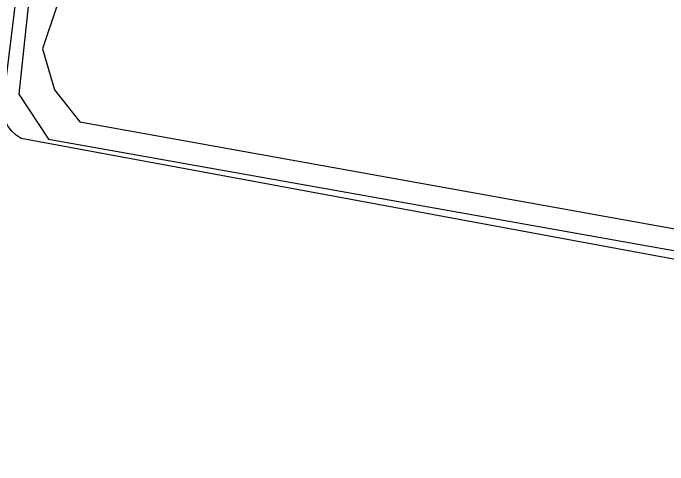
# Model space of a CAD drawing. Header units: inches. Extents: x 653559 to 669309, y 7245317 to 7256454.
# Drawn here: x 656721.9 to 656976.1, y 7252730.3 to 7252905.8 of the extents above; entities that cross this region are included whole.
import ezdxf

# ---------------------------------------------------------------- set-up
doc = ezdxf.new("R2010")
doc.units = ezdxf.units.IN
doc.header["$MEASUREMENT"] = 0
for name, color, linetype in [('Agricola', 3, 'Continuous'), ('Alambrados', 7, 'Continuous'), ('Reserva', 92, 'Continuous')]:
    doc.layers.add(name, color=color, linetype=linetype)

msp = doc.modelspace()

# ---------------------------------------------------------------- linework, layer by layer
at = {"layer": 'Agricola', "transparency": 33554613}
msp.add_lwpolyline([(657023.13, 7252801.87), (656725.08, 7252857.03), (656723.13, 7252858.28), (656721.43, 7252859.84), (656720.03, 7252861.67), (656718.96, 7252863.72), (656718.27, 7252865.93), (656717.97, 7252868.22), (656718.07, 7252870.53), (656731.03, 7252975.83), (656730.16, 7252979.58), (656728.7, 7252983.15), (656726.68, 7252986.44), (656724.17, 7252989.35), (656721.21, 7252991.83), (656717.89, 7252993.79), (656714.31, 7252995.2), (656710.54, 7252996.01), (656706.69, 7252996.2), (656307.4, 7253045.8), (655988.31, 7252926.21), (655691.97, 7252506.05), (655501.74, 7252297.31)], dxfattribs=at)
at = {"layer": 'Alambrados', "transparency": 33554613}
msp.add_lwpolyline([(655496, 7252292.2), (655683.61, 7252502.46), (655725.82, 7252558.16), (655891.45, 7252794.56), (655982.22, 7252922.7), (656307.4, 7253045.8), (656333.86, 7253046.21), (656509.43, 7253025.25), (656737.24, 7252997.31), (656724.22, 7252874.28), (656735.65, 7252856.82), (657017.59, 7252806.49), (657202.38, 7252825.39), (657221.27, 7252876.19), (657298.02, 7253020.84), (657524.89, 7253027.9), (657802.36, 7253035.89), (657857.93, 7253039), (657842.79, 7253223.09), (657831.11, 7253357.42), (657803.29, 7253702.37)], dxfattribs=at)
at = {"layer": 'Reserva', "transparency": 33554613}
msp.add_lwpolyline([(656707.92, 7253024.38), (656731.73, 7253009.3), (656746.02, 7253000.57), (656762.69, 7252987.87), (656768.25, 7252972), (656765.86, 7252950.56), (656754.75, 7252930.72), (656738.88, 7252908.5), (656733.32, 7252891.83), (656738.08, 7252875.95), (656747.87, 7252863.52), (657015.63, 7252815.36)], dxfattribs=at)

doc.saveas('drawing.dxf')
